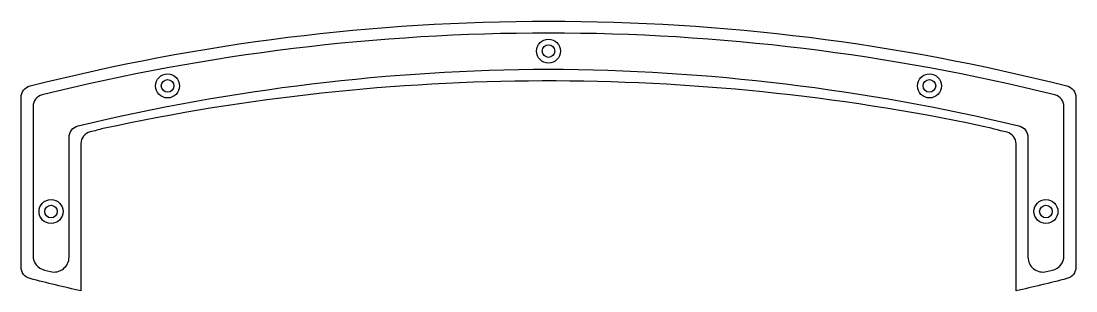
# Model space of a CAD drawing. Extents: x 2 to 178, y -94 to -49.
import ezdxf

# ---------------------------------------------------------------- set-up
doc = ezdxf.new("R2010")
doc.units = 0
doc.header["$MEASUREMENT"] = 0
doc.layers.add('Pieds', color=6, linetype='CONTINUOUS')

msp = doc.modelspace()

# ---------------------------------------------------------------- linework, layer by layer
at = {"layer": 'Pieds', "color": 1, "linetype": 'Continuous'}
msp.add_lwpolyline([(11.75, -94.14, -0.006216), (3.26, -92.09, -0.343068), (1.76, -90.16), (1.75, -61.86, -0.343097), (3.26, -59.92, -0.125047), (176.34, -59.92, -0.343082), (177.84, -61.86), (177.84, -90.16, -0.343082), (176.34, -92.09, -0.006207), (167.85, -94.14), (167.85, -69.6, 0.343082), (166.34, -67.66, 0.00311), (162.1, -66.61, 0.105465), (15.48, -67.04, 0.001627), (13.26, -67.6, 0.343097), (11.75, -69.54)], format="xyb", close=True, dxfattribs=at)
at = {"layer": 'Pieds', "color": 4}
msp.add_lwpolyline([(89.8, -51.1, 0.060808), (5.26, -61.41, 0.342828), (3.76, -63.35), (3.75, -88.24, 0.346581), (5.67, -90.67), (6.67, -90.92, 0.485283), (9.76, -88.48), (9.76, -68.52, -0.343097), (11.26, -66.58, -0.057613), (89.8, -57.1, -0.057613), (168.33, -66.58, -0.343097), (169.84, -68.52), (169.84, -88.49, 0.485283), (172.92, -90.92), (173.93, -90.68, 0.346581), (175.84, -88.25), (175.84, -63.36, 0.342828), (174.33, -61.42, 0.060808), (89.8, -51.1)], format="xyb", dxfattribs=at)
at = {"layer": 'Pieds', "color": 7}
for centre, radius in [((89.8, -54.1), 2), ((89.8, -54.1), 1.05), ((26.21, -59.92), 2), ((153.39, -59.92), 2), ((26.21, -59.91), 1.05), ((153.39, -59.91), 1.05), ((6.75, -80.89), 2), ((172.84, -80.89), 2), ((6.75, -80.89), 1.05), ((172.84, -80.89), 1.05)]:
    msp.add_circle(centre, radius, dxfattribs=at)

doc.saveas('drawing.dxf')
